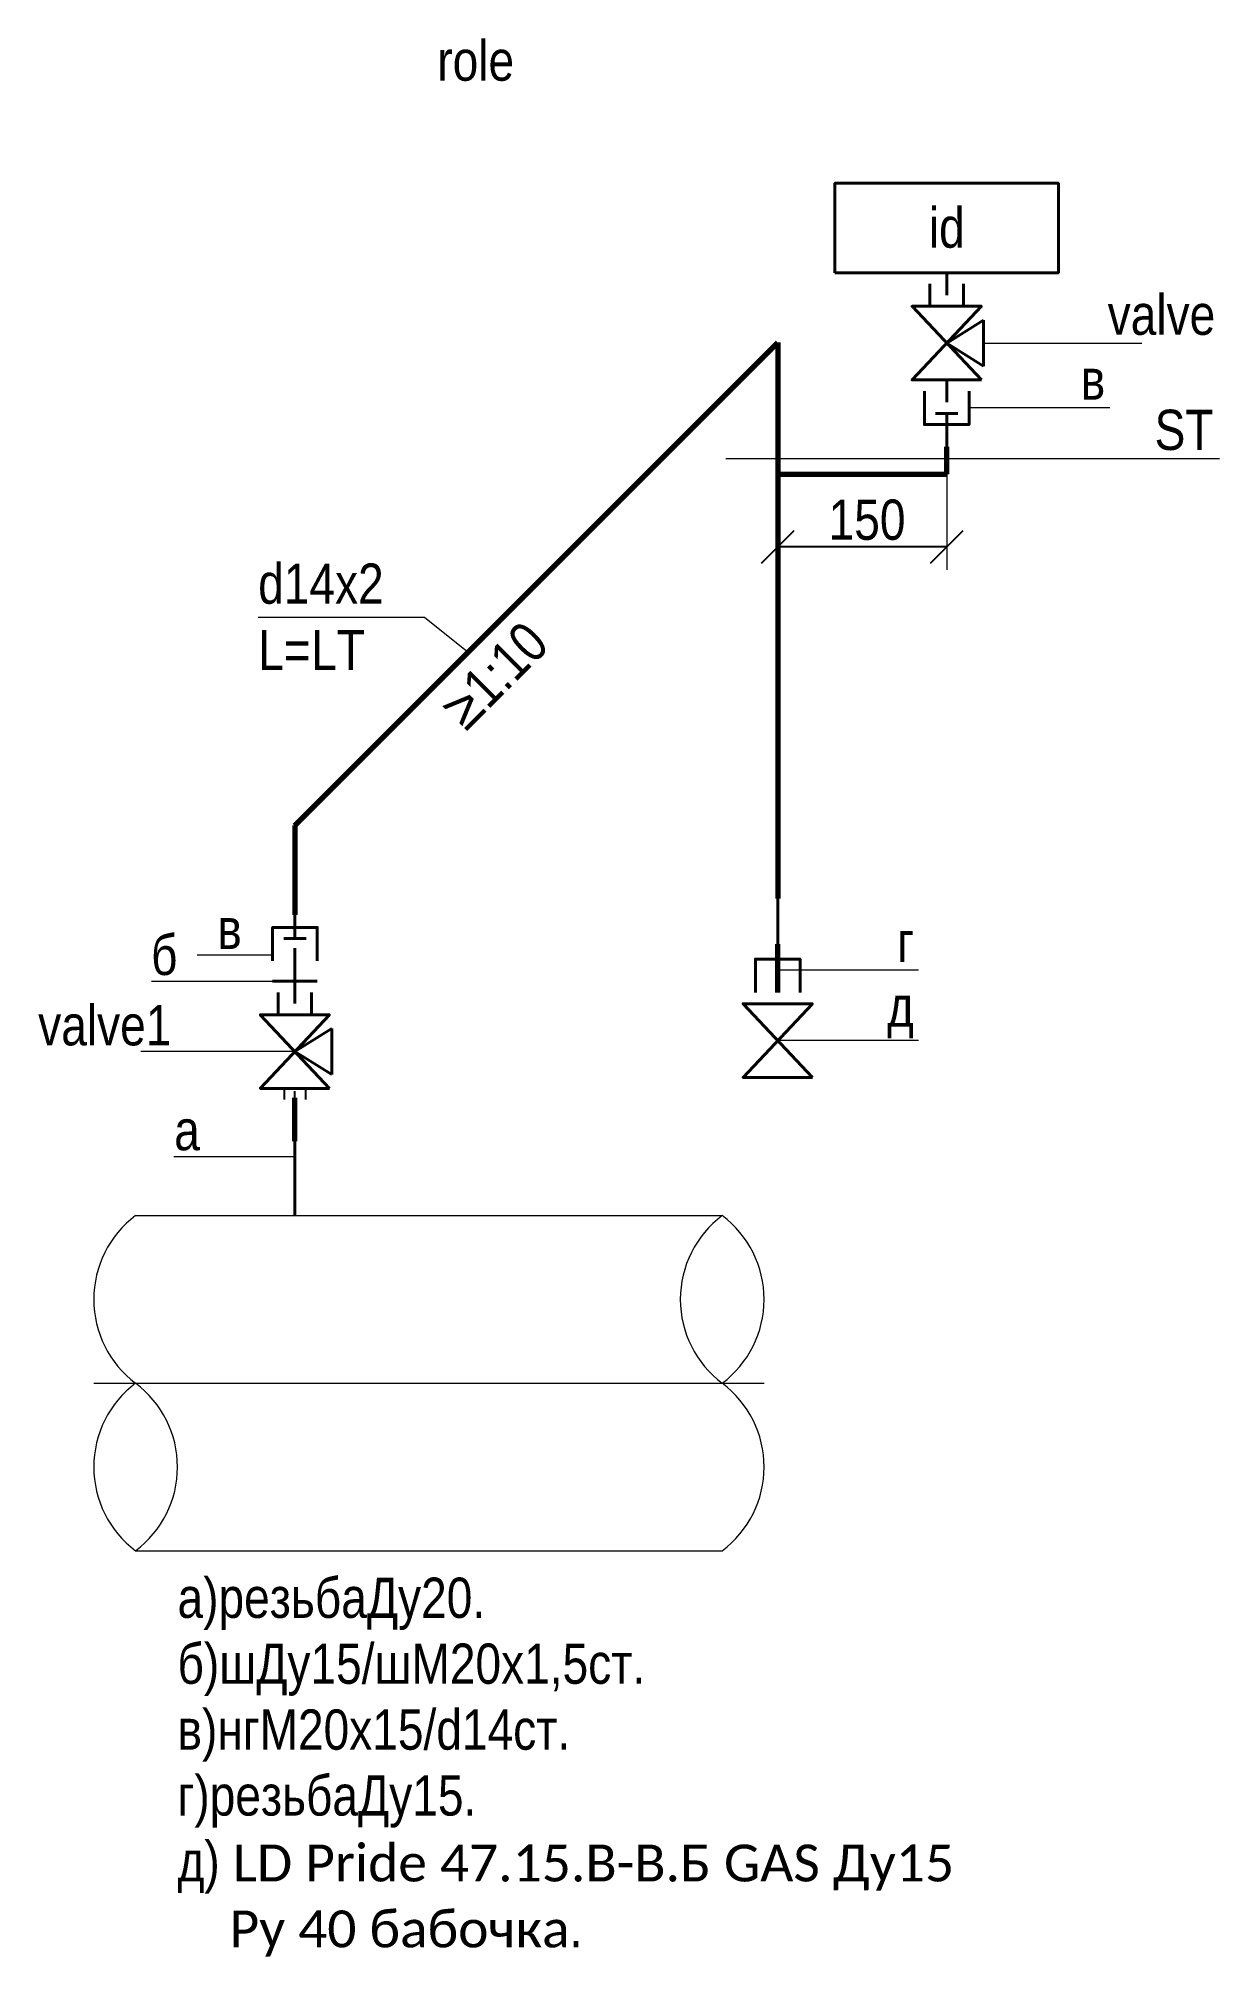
# Model space of a CAD drawing. Header units: feet. Extents: x -4308 to 73, y -12115 to -5.
# Drawn here: x 20.3 to 73.2, y -91.3 to -5.5 of the extents above; entities outside this region: 1.
import ezdxf

# ---------------------------------------------------------------- set-up
doc = ezdxf.new("R2010")
doc.units = ezdxf.units.FT
doc.header["$MEASUREMENT"] = 0
doc.linetypes.add('1_1', pattern=[2000, 1000, -1000])
doc.linetypes.add('4_2_1_2', pattern=[9000, 4000, -2000, 1000, -2000])
for name, color, linetype, lineweight in [('id_params_Ном._пера__1', 7, 'Continuous', 15), ('id_static_Ном._пера__1', 7, 'Continuous', 15), ('id_static_Ном._пера__21', 7, 'Continuous', 40), ('id_static_Ном._пера__41', 7, 'Continuous', 70)]:
    doc.layers.add(name, color=color, linetype=linetype, lineweight=lineweight)
doc.styles.add('СГЕНЕРИР_СТИЛЬ_1', font='ARIALN.TTF')

msp = doc.modelspace()

# ---------------------------------------------------------------- linework, layer by layer
for p, q in [((52.685, -28.96), (54.146, -27.499)), ((60.976, -28.229), (53.416, -28.229)), ((60.245, -28.96), (61.706, -27.499)), ((31.32, -52.464), (31.32, -52.952)), ((31.804, -52.879), (31.804, -52.579)), ((32.287, -52.464), (32.287, -52.952))]:
    msp.add_line(p, q)
at = {"layer": 'id_static_Ном._пера__1', "color": 7, "linetype": 'Continuous', "lineweight": 15}
for p, q in [((59.426, -17.454), (62.526, -17.454)), ((62.626, -19.104), (69.714, -19.104)), ((68.268, -22.004), (61.976, -22.004)), ((30.162, -31.378), (37.612, -31.378)), ((37.612, -31.378), (39.561, -32.933)), ((27.436, -46.483), (30.804, -46.483)), ((59.708, -47.171), (53.416, -47.171)), ((25.389, -47.664), (30.804, -47.664)), ((51.866, -48.671), (54.966, -48.671)), ((59.708, -50.321), (53.416, -50.321)), ((31.804, -50.814), (24.913, -50.814)), ((26.389, -55.508), (31.804, -55.508)), ((24.679, -58.154), (50.929, -58.154)), ((24.679, -73.154), (50.929, -73.154))]:
    msp.add_line(p, q, dxfattribs=at)
at = {"layer": 'id_static_Ном._пера__1', "color": 7, "linetype": '1_1', "lineweight": 15}
msp.add_line((51.089, -24.263), (73.189, -24.263), dxfattribs=at)
at = {"layer": 'id_static_Ном._пера__1'}
msp.add_line((60.976, -24.97), (60.976, -29.255), dxfattribs=at)
at = {"layer": 'id_static_Ном._пера__1', "color": 7, "linetype": '4_2_1_2', "lineweight": 15}
msp.add_line((22.804, -65.654), (52.804, -65.654), dxfattribs=at)
at = {"layer": 'id_static_Ном._пера__1', "color": 7, "linetype": 'Continuous', "lineweight": 15}
for centre, start, end in [((27.491, -61.904), 126.8699, 233.1301), ((53.741, -61.904), 126.8699, 233.1301), ((48.116, -61.904), 306.8699, 53.1301), ((27.491, -69.404), 126.8699, 233.1301), ((21.866, -69.404), 306.8699, 53.1301), ((48.116, -69.404), 306.8699, 53.1301)]:
    msp.add_arc(centre, 4.687, start, end, dxfattribs=at)
at = {"layer": 'id_static_Ном._пера__21', "color": 7, "linetype": 'Continuous', "lineweight": 40}
for p, q in [((60.976, -16.954), (60.976, -15.954)), ((60.226, -17.454), (60.226, -16.454)), ((61.726, -17.454), (61.726, -16.454)), ((62.626, -18.073), (60.976, -19.104)), ((62.626, -20.135), (62.626, -18.073)), ((62.626, -20.135), (60.976, -19.104)), ((60.976, -20.754), (60.976, -21.754)), ((60.476, -22.254), (61.476, -22.254)), ((60.976, -22.254), (60.976, -23.754)), ((31.804, -44.688), (31.804, -45.757)), ((32.304, -45.757), (31.304, -45.757)), ((31.804, -48.664), (31.804, -46.185)), ((32.804, -47.664), (30.804, -47.664)), ((31.054, -49.164), (31.054, -48.164)), ((32.554, -49.164), (32.554, -48.164)), ((31.804, -58.154), (31.804, -54.823))]:
    msp.add_line(p, q, dxfattribs=at)
at = {"layer": 'id_static_Ном._пера__21'}
msp.add_line((53.416, -46.008), (53.416, -43.962), dxfattribs=at)
at = {"layer": 'id_static_Ном._пера__21', "color": 7, "linetype": 'Continuous'}
for p, q in [((33.454, -49.782), (31.804, -50.814)), ((33.454, -51.845), (33.454, -49.782)), ((33.454, -51.845), (31.804, -50.814))]:
    msp.add_line(p, q, dxfattribs=at)
at = {"layer": 'id_static_Ном._пера__21', "color": 7, "linetype": 'Continuous', "lineweight": 40}
for points in [[(55.976, -15.954), (65.976, -15.954), (65.976, -11.954), (55.976, -11.954)], [(62.526, -20.754), (59.426, -20.754), (62.526, -17.454), (59.426, -17.454)], [(33.354, -52.464), (30.254, -52.464), (33.354, -49.164), (30.254, -49.164)]]:
    msp.add_lwpolyline(points, close=True, dxfattribs=at)
at = {"layer": 'id_static_Ном._пера__21', "color": 7, "linetype": 'Continuous'}
msp.add_lwpolyline([(59.976, -21.254), (59.976, -22.754), (61.976, -22.754), (61.976, -21.254)], dxfattribs=at)
at = {"layer": 'id_static_Ном._пера__21', "color": 7, "linetype": 'Continuous', "lineweight": 40}
for points in [[(32.804, -46.757), (32.804, -45.257), (30.804, -45.257), (30.804, -46.757)], [(54.416, -48.171), (54.416, -46.671), (52.416, -46.671), (52.416, -48.171)]]:
    msp.add_lwpolyline(points, dxfattribs=at)
at = {"layer": 'id_static_Ном._пера__21', "color": 7, "linetype": 'Continuous'}
msp.add_lwpolyline([(54.966, -51.971), (51.866, -51.971), (54.966, -48.671), (51.866, -48.671)], close=True, dxfattribs=at)
at = {"layer": 'id_static_Ном._пера__41'}
for p, q in [((31.804, -40.691), (53.416, -19.079)), ((53.416, -19.079), (53.416, -43.962)), ((60.976, -24.97), (60.976, -23.754)), ((53.416, -24.97), (60.976, -24.97)), ((53.416, -48.173), (53.416, -46.008))]:
    msp.add_line(p, q, dxfattribs=at)
at = {"layer": 'id_static_Ном._пера__41', "color": 7, "linetype": 'Continuous', "lineweight": 70}
for p, q in [((31.804, -40.691), (31.804, -44.688)), ((31.804, -54.823), (31.804, -52.879))]:
    msp.add_line(p, q, dxfattribs=at)

# ---------------------------------------------------------------- texts
at = {"layer": 'id_params_Ном._пера__1', "color": 7, "linetype": 'Continuous', "lineweight": 15, "insert": (39.898, -5.563), "char_height": 1.8, "width": 30, "attachment_point": 2, "style": 'СГЕНЕРИР_СТИЛЬ_1'}
msp.add_mtext('\\A1;role', dxfattribs=at)
at = {"layer": 'id_params_Ном._пера__1', "color": 7, "linetype": 'Continuous', "lineweight": 15, "char_height": 1.8, "style": 'СГЕНЕРИР_СТИЛЬ_1'}
for s, insert, attachment_point in [('\\A1;id', (60.976, -13.035), 2), ('\\A1;valve', (68.179, -16.935), 1), ('\\A1;ST', (70.279, -22.087), 1), ('\\A1;150', (55.691, -26.108), 1), ('\\A1;LT', (32.534, -31.941), 1), ('\\A1;valve1', (26.279, -48.734), 3)]:
    msp.add_mtext(s, dxfattribs=dict(at, insert=insert, attachment_point=attachment_point))
at = {"layer": 'id_static_Ном._пера__1', "color": 7, "linetype": 'Continuous', "lineweight": 15, "style": 'СГЕНЕРИР_СТИЛЬ_1'}
for s, insert, char_height, attachment_point in [('\\A1;в', (68.068, -19.837), 1.8, 3), ('\\A1;d14x2', (30.162, -28.969), 1.8, 1), ('\\A1;L=', (30.162, -31.941), 1.8, 1), ('\\A1;б', (26.552, -45.584), 1.8, 3), ('\\A1;в', (28.335, -44.421), 1.8, 1), ('\\A1;а', (27.552, -53.429), 1.8, 3), ('\\A1;\\P', (-4307.922, -12115.413), 17.4953, 1)]:
    msp.add_mtext(s, dxfattribs=dict(at, insert=insert, char_height=char_height, attachment_point=attachment_point))
at = {"layer": 'id_static_Ном._пера__1', "color": 7, "linetype": 'Continuous', "lineweight": 15, "insert": (38.189, -35.246), "char_height": 1.8, "attachment_point": 1, "rotation": 45, "style": 'СГЕНЕРИР_СТИЛЬ_1'}
msp.add_mtext('\\A1;≥1:10', dxfattribs=at)
at = {"layer": 'id_static_Ном._пера__1', "linetype": 'Continuous', "lineweight": 15, "insert": (59.508, -45.004), "char_height": 1.8, "attachment_point": 3, "style": 'СГЕНЕРИР_СТИЛЬ_1'}
msp.add_mtext('\\A1;г', dxfattribs=at)
at = {"layer": 'id_static_Ном._пера__1', "linetype": 'Continuous', "lineweight": 15, "insert": (59.508, -47.898), "char_height": 1.8, "width": 0.03387, "attachment_point": 3, "style": 'СГЕНЕРИР_СТИЛЬ_1'}
msp.add_mtext('\\A1;д', dxfattribs=at)
at = {"layer": 'id_static_Ном._пера__1', "color": 7, "linetype": 'Continuous', "lineweight": 15, "insert": (26.554, -74.356), "char_height": 1.8, "attachment_point": 1, "line_spacing_factor": 0.98287, "style": 'СГЕНЕРИР_СТИЛЬ_1'}
msp.add_mtext('\\A1;а)резьбаДу20.\\Pб)шДу15/шМ20х1,5ст.\\Pв)нгМ20х15/d14ст.\\Pг)резьбаДу15.\\Pд){\\A0;\\fCalibri|b0|i0|c204|p34;\\H0.91667x;\\C256; LD Pride 47.15.В-В.Б GAS Ду15\\fCalibri|b0|i0|c0|p34;\\P\\fCalibri|b0|i0|c204|p34;    Ру 40 бабочка}.', dxfattribs=at)

doc.saveas('drawing.dxf')
